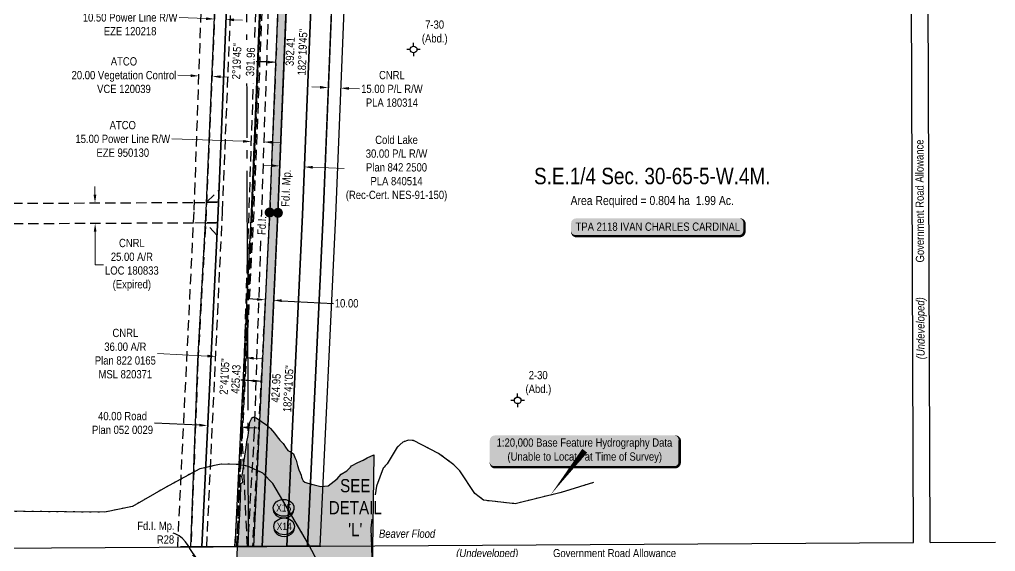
# Model space of a CAD drawing. Extents: x 506429 to 517084, y 6049655 to 6059669.
# Drawn here: x 515898 to 517080, y 6055443 to 6056087 of the extents above; entities that cross this region are included whole.
import ezdxf
from ezdxf.enums import TextEntityAlignment as Align

# ---------------------------------------------------------------- set-up
doc = ezdxf.new("R2010")
doc.units = 0
doc.header["$LTSCALE"] = 5
doc.header["$PDSIZE"] = 0.5
for name, pattern in [('foc-ACCESSROAD', [3.75, 2.5, -1.25]), ('foc-FLOWLINE', [3.75, 2.5, -1.25]), ('foc-QUARTERLINE', [33, 25, -3, 2, -3]), ('foc-WHEELTRACKS', [2, 0.4, -1.6])]:
    doc.linetypes.add(name, pattern=pattern)
doc.layers.get('Defpoints').update_dxf_attribs({"color": 9})
for name, color, linetype in [('AS-WILDLIFE', 131, 'Continuous'), ('C-EZE', 13, 'foc-FLOWLINE'), ('C-SYMBOL', 7, 'Continuous'), ('DETAIL-T', 7, 'Continuous'), ('F-AR', 190, 'foc-ACCESSROAD'), ('F-EZE', 190, 'foc-FLOWLINE'), ('F-RW', 190, 'Continuous'), ('F-VCE', 190, 'foc-FLOWLINE'), ('F-WS-S', 190, 'Continuous'), ('L-BD', 7, 'Continuous'), ('L-BD1', 253, 'Continuous'), ('L-MON', 1, 'Continuous'), ('L-ROAD-T', 7, 'Continuous'), ('L-SEC', 7, 'Continuous'), ('L-SECQ', 8, 'foc-QUARTERLINE'), ('L-SYMBOL', 7, 'Continuous'), ('L-TITLEDB', 4, 'Continuous'), ('L-TITLEDB-T', 4, 'Continuous'), ('P-CROSSINGS', 250, 'Continuous'), ('P-PROPOSED', 10, 'Continuous'), ('P-PROPOSED-H', 21, 'Continuous'), ('P-TXT', 4, 'Continuous'), ('T-WATER', 160, 'Continuous'), ('T-WATER-H', 133, 'Continuous'), ('T-WATER-P3', 160, 'foc-WHEELTRACKS'), ('T-WATER-T', 170, 'Continuous')]:
    doc.layers.add(name, color=color, linetype=linetype)
for name, color, linetype, lineweight in [('F-AR-T', 190, 'Continuous', 9), ('F-EZE-T', 190, 'Continuous', 9), ('F-RW-T', 190, 'Continuous', 9), ('F-VCE-T', 190, 'Continuous', 9), ('T-TEXT', 48, 'Continuous', 18)]:
    doc.layers.add(name, color=color, linetype=linetype, lineweight=lineweight)
doc.styles.add('100L', font='ARIALN.TTF', dxfattribs={"height": 11})
doc.styles.add('175L', font='ARIALN.TTF', dxfattribs={"height": 20})
doc.styles.add('80', font='ARIALN.TTF', dxfattribs={"height": 10})
doc.styles.add('80CG', font='ARIALN.TTF', dxfattribs={"height": 10})
doc.styles.add('80L', font='ARIALN.TTF', dxfattribs={"height": 10})
doc.styles.add('80LS', font='ARIALNI.TTF', dxfattribs={"height": 10})
doc.styles.add('Crossing', font='ARIALN.TTF', dxfattribs={"height": 10})
doc.styles.add('foc-LtypeFont', font='ARIALN.TTF', dxfattribs={"height": 7.35})
doc.linetypes.add('foc-TOPO-flowdirection-NOLINE', pattern='A,0,[">",foc-LtypeFont,S=0.3,R=0,X=0,Y=-0.945],-20,[">",foc-LtypeFont,S=0.3,R=0,X=0,Y=-0.945],0', length=20)
doc.dimstyles.new('Compass 5 000', dxfattribs={"dimscale": 5, "dimtxt": 9, "dimasz": 2, "dimexe": 0.2, "dimexo": 0.0625, "dimgap": 0.5, "dimtad": 0, "dimtih": 1, "dimtoh": 1, "dimzin": 0, "dimdsep": 46, "dimtxsty": '80CG', "dimcen": 0.1, "dimse1": 1, "dimse2": 1, "dimclrd": 256, "dimclrt": 256, "dimaunit": 1, "dimadec": 4, "dimazin": 0, "dimtfac": 0.06, "dimtofl": 0, "dimtmove": 0, "dimatfit": 1, "dimfxl": 0.2, "dimtolj": 1, "dimtzin": 0, "dimlwd": -1, "dimarcsym": 0})

# ---------------------------------------------------------------- blocks, each defined once
blk = doc.blocks.new('fdia')
at = {"color": 255, "const_width": 1}
blk.add_lwpolyline([(-0.5, 0, 1), (0.5, 0, 1)], format="xyb", close=True, dxfattribs=at)
blk = doc.blocks.new('Fdiaa')
blk.add_blockref('fdia', (0, 0))
blk = doc.blocks.new('fdib')
at = {"color": 1, "const_width": 1.6}
blk.add_lwpolyline([(-0.4, 0, 1), (0.4, 0, 1)], format="xyb", close=True, dxfattribs=at)
at = {"color": 1}
blk.add_circle((0, 0), 0.8, dxfattribs=at)
blk = doc.blocks.new('Fdibb')
blk.add_blockref('fdib', (0, 0))
blk = doc.blocks.new('fdicc')
for name in ['Fdibb', 'Fdiaa']:
    blk.add_blockref(name, (0, 0))
blk = doc.blocks.new('FDI')
blk.add_blockref('fdicc', (0, 0))
blk = doc.blocks.new('*U554')
h = blk.add_hatch(color=255)
edge = h.paths.add_edge_path()
edge.add_line((-99, -11.5), (99, -11.5))
edge.add_arc((99, -5.5), 6, 270, 360)
edge.add_line((105, -5.5), (105, 4))
edge.add_arc((99, 4), 6, 0, 90)
edge.add_line((99, 10), (-99, 10))
edge.add_arc((-99, 4), 6, 90, 180)
edge.add_line((-105, 4), (-105, -5.5))
edge.add_arc((-99, -5.5), 6, 180, 270)
at = {"color": 44, "flags": 128}
blk.add_lwpolyline([(-99, -11.5, 3, 3, 0), (99, -11.5, 3, 3, 0.414214), (105, -5.5, 3, 3, 0), (105, 4, 3, 0, 0.414214), (99, 10, 0, 0, 0), (-99, 10, 0, 0, 0.414214), (-105, 4, 0, 0, 0), (-105, -5.5, 0, 3, 0.414214)], format="xyseb", close=True, dxfattribs=at)
at = {"color": 44, "style": '80'}
blk.add_attdef('ENTER_TEXT_001', (-36, -5), '', height=10, dxfattribs=at)
blk = doc.blocks.new('*D782')
at = {"layer": 'Defpoints', "color": 0, "transparency": 16777216}
for p in [(516189.4, 6055397.9), (516219.1, 6055391.7), (516219.3, 6055396.1)]:
    blk.add_point(p, dxfattribs=at)
at = {"layer": 'F-RW-T', "transparency": 16777216}
for p, q in [((516179.2, 6055394), (516169.2, 6055394.6)), ((516229.1, 6055391.2), (516296.6, 6055387.3))]:
    blk.add_line(p, q, dxfattribs=at)
for points in [[(516179.3, 6055395.7), (516179.1, 6055392.4), (516189.2, 6055393.5)], [(516229.2, 6055392.8), (516229, 6055389.5), (516219.1, 6055391.7)]]:
    blk.add_solid(points, dxfattribs=at)
at = {"layer": 'F-RW-T', "transparency": 16777216, "insert": (516361.1, 6055387.3), "char_height": 10, "attachment_point": 5, "style": '80CG'}
blk.add_mtext('\\A1;Cold Lake\\P30.00 P/L R/W\\PPlan 842 2500\\PPLA 840514\\P(Rec. Cert. NES-91-150)', dxfattribs=at)
blk = doc.blocks.new('*D814')
at = {"layer": 'Defpoints', "color": 0, "transparency": 16777216}
for p in [(516276.9, 6056119.4), (516250, 6056072.4), (516274.9, 6056071.4)]:
    blk.add_point(p, dxfattribs=at)
at = {"layer": 'F-RW-T', "transparency": 16777216}
for p, q in [((516242, 6056120.8), (516232, 6056121.3)), ((516286.9, 6056119), (516304.7, 6056118.3))]:
    blk.add_line(p, q, dxfattribs=at)
for points in [[(516242, 6056122.5), (516241.9, 6056119.2), (516251.9, 6056120.4)], [(516287, 6056120.7), (516286.8, 6056117.4), (516276.9, 6056119.4)]]:
    blk.add_solid(points, dxfattribs=at)
at = {"layer": 'F-RW-T', "transparency": 16777216, "insert": (516344.2, 6056118.3), "char_height": 10, "attachment_point": 5, "style": '80CG'}
blk.add_mtext('\\A1;Cold Lake\\P25.00 P/L R/W\\PPLA 100689', dxfattribs=at)
blk = doc.blocks.new('*D815')
at = {"layer": 'Defpoints', "color": 0, "transparency": 16777216}
for p in [(516274.6, 6056063.5), (516289.6, 6056062.9), (516287.2, 6056003.7)]:
    blk.add_point(p, dxfattribs=at)
at = {"layer": 'F-RW-T', "transparency": 16777216}
for p, q in [((516262.2, 6056004.7), (516252.2, 6056005.2)), ((516297.2, 6056003.3), (516310.1, 6056002.8))]:
    blk.add_line(p, q, dxfattribs=at)
for points in [[(516262.3, 6056006.4), (516262.2, 6056003.1), (516272.2, 6056004.3)], [(516297.2, 6056005), (516297.1, 6056001.7), (516287.2, 6056003.7)]]:
    blk.add_solid(points, dxfattribs=at)
at = {"layer": 'F-RW-T', "transparency": 16777216, "insert": (516349.2, 6056002.8), "char_height": 10, "attachment_point": 5, "style": '80CG'}
blk.add_mtext('\\A1;CNRL\\P15.00 P/L R/W\\PPLA 180314', dxfattribs=at)
blk = doc.blocks.new('*D816')
at = {"layer": 'Defpoints', "color": 0, "transparency": 16777216}
for p in [(516215.6, 6055963.4), (516245.5, 6055962.2), (516243.3, 6055908.3)]:
    blk.add_point(p, dxfattribs=at)
at = {"layer": 'F-RW-T', "transparency": 16777216}
for p, q in [((516203.4, 6055909.9), (516193.4, 6055910.3)), ((516253.3, 6055907.9), (516291.6, 6055906.3))]:
    blk.add_line(p, q, dxfattribs=at)
for points in [[(516203.4, 6055911.6), (516203.3, 6055908.2), (516213.4, 6055909.5)], [(516253.4, 6055909.5), (516253.2, 6055906.2), (516243.3, 6055908.3)]]:
    blk.add_solid(points, dxfattribs=at)
at = {"layer": 'F-RW-T', "transparency": 16777216, "insert": (516354.8, 6055906.3), "char_height": 10, "attachment_point": 5, "style": '80CG'}
blk.add_mtext('\\A1;Cold Lake\\P30.00 P/L R/W\\PPlan 842 2500\\PPLA 840514\\P(Rec-Cert. NES-91-150)', dxfattribs=at)
blk = doc.blocks.new('*D817')
at = {"layer": 'Defpoints', "color": 0, "transparency": 16777216}
for p in [(516136.6, 6056140), (516150.4, 6056139.4), (516134.4, 6056087.4)]:
    blk.add_point(p, dxfattribs=at)
at = {"layer": 'F-EZE-T', "transparency": 16777216}
for p, q in [((516124.4, 6056087.9), (516091.5, 6056089.3)), ((516158.2, 6056086.4), (516168.2, 6056086))]:
    blk.add_line(p, q, dxfattribs=at)
for points in [[(516124.4, 6056089.5), (516124.3, 6056086.2), (516134.4, 6056087.4)], [(516158.2, 6056088.1), (516158.1, 6056084.7), (516148.2, 6056086.8)]]:
    blk.add_solid(points, dxfattribs=at)
at = {"layer": 'F-EZE-T', "transparency": 16777216, "insert": (516032.3, 6056089.3), "char_height": 10, "attachment_point": 5, "style": '80CG'}
blk.add_mtext('\\A1;ATCO\\P10.50 Power Line R/W\\PEZE 120218 ', dxfattribs=at)
blk = doc.blocks.new('*D818')
at = {"layer": 'Defpoints', "color": 0, "transparency": 16777216}
for p in [(516181.8, 6056018.6), (516196.8, 6056018.1), (516179.2, 6055939)]:
    blk.add_point(p, dxfattribs=at)
at = {"layer": 'F-EZE-T', "transparency": 16777216}
for p, q in [((516169.2, 6055939.3), (516082.6, 6055942.2)), ((516204.2, 6055938.2), (516214.2, 6055937.8))]:
    blk.add_line(p, q, dxfattribs=at)
for points in [[(516169.2, 6055941), (516169.1, 6055937.7), (516179.2, 6055939)], [(516204.2, 6055939.8), (516204.1, 6055936.5), (516194.2, 6055938.5)]]:
    blk.add_solid(points, dxfattribs=at)
at = {"layer": 'F-EZE-T', "transparency": 16777216, "insert": (516023.4, 6055942.2), "char_height": 10, "attachment_point": 5, "style": '80CG'}
blk.add_mtext('\\A1;ATCO\\P15.00 Power Line R/W\\PEZE 950130', dxfattribs=at)
blk = doc.blocks.new('*D819')
at = {"layer": 'Defpoints', "color": 0, "transparency": 16777216}
for p in [(515974.3, 6055864.7), (515974.5, 6055839.7), (515989.9, 6055839.8)]:
    blk.add_point(p, dxfattribs=at)
at = {"layer": 'F-AR-T', "transparency": 16777216}
for p, q in [((515989.7, 6055874.7), (515989.7, 6055884.7)), ((515989.9, 6055829.8), (515990.1, 6055789.7)), ((515990.1, 6055789.7), (516000.1, 6055789.7))]:
    blk.add_line(p, q, dxfattribs=at)
for points in [[(515991.4, 6055874.7), (515988, 6055874.7), (515989.8, 6055864.7)], [(515991.6, 6055829.8), (515988.3, 6055829.7), (515989.9, 6055839.8)]]:
    blk.add_solid(points, dxfattribs=at)
at = {"layer": 'F-AR-T', "transparency": 16777216, "insert": (516034.4, 6055789.7), "char_height": 10, "attachment_point": 5, "style": '80CG'}
blk.add_mtext('\\A1;CNRL\\P25.00 A/R\\PLOC 180833\\P(Expired)', dxfattribs=at)
blk = doc.blocks.new('*D821')
at = {"layer": 'Defpoints', "color": 0, "transparency": 16777216}
for p in [(516117.5, 6056074.5), (516133.8, 6056074), (516115.6, 6056018.5)]:
    blk.add_point(p, dxfattribs=at)
at = {"layer": 'F-VCE-T', "transparency": 16777216}
for p, q in [((516105.6, 6056018.8), (516090.1, 6056019.4)), ((516141.8, 6056017.6), (516151.8, 6056017.2))]:
    blk.add_line(p, q, dxfattribs=at)
for points in [[(516105.6, 6056020.5), (516105.5, 6056017.2), (516115.6, 6056018.5)], [(516141.9, 6056019.2), (516141.8, 6056015.9), (516131.8, 6056017.9)]]:
    blk.add_solid(points, dxfattribs=at)
at = {"layer": 'F-VCE-T', "transparency": 16777216, "insert": (516024.8, 6056019.4), "char_height": 10, "attachment_point": 5, "style": '80CG'}
blk.add_mtext('\\A1;ATCO\\P20.00 Vegetation Control\\PVCE 120039', dxfattribs=at)
blk = doc.blocks.new('Gabd')
for p, q in [((-0.81, 0), (-1.62, 0)), ((0, 0.81), (0, 1.62)), ((1.62, 0), (0.81, 0)), ((0, -0.81), (0, -1.62))]:
    blk.add_line(p, q)
blk.add_circle((0, 0), 0.8)
blk = doc.blocks.new('*D982')
at = {"layer": 'Defpoints', "color": 0, "transparency": 16777216}
for p in [(516135.5, 6055671.1), (516135.9, 6055678.8), (516171.4, 6055669.4)]:
    blk.add_point(p, dxfattribs=at)
at = {"layer": 'F-AR-T', "transparency": 16777216}
for p, q in [((516125.9, 6055679.3), (516065.3, 6055682.2)), ((516181.8, 6055676.7), (516191.8, 6055676.2))]:
    blk.add_line(p, q, dxfattribs=at)
for points in [[(516126, 6055681), (516125.8, 6055677.6), (516135.9, 6055678.8)], [(516181.9, 6055678.3), (516181.7, 6055675), (516171.8, 6055677.2)]]:
    blk.add_solid(points, dxfattribs=at)
at = {"layer": 'F-AR-T', "transparency": 16777216, "insert": (516026.5, 6055682.2), "char_height": 10, "attachment_point": 5, "style": '80CG'}
blk.add_mtext('\\A1;CNRL\\P36.00 A/R\\PPlan 822 0165\\PMSL 820371', dxfattribs=at)
blk = doc.blocks.new('*D983')
at = {"layer": 'Defpoints', "color": 0, "transparency": 16777216}
for p in [(516125.7, 6055588), (516126.1, 6055595.1), (516165.7, 6055586)]:
    blk.add_point(p, dxfattribs=at)
at = {"layer": 'L-TITLEDB-T', "transparency": 16777216}
for p, q in [((516116.1, 6055595.6), (516061.9, 6055598.2)), ((516176.1, 6055592.7), (516186.1, 6055592.2))]:
    blk.add_line(p, q, dxfattribs=at)
for points in [[(516116.2, 6055597.3), (516116, 6055593.9), (516126.1, 6055595.1)], [(516176.1, 6055594.3), (516176, 6055591), (516166.1, 6055593.2)]]:
    blk.add_solid(points, dxfattribs=at)
at = {"layer": 'L-TITLEDB-T', "transparency": 16777216, "insert": (516023.1, 6055598.2), "char_height": 10, "attachment_point": 5, "style": '80CG'}
blk.add_mtext('\\A1;40.00 Road\\PPlan 052 0029', dxfattribs=at)
blk = doc.blocks.new('*D1015')
at = {"layer": 'Defpoints', "color": 0, "transparency": 16777216}
for p in [(516195.8, 6055747.4), (516195.8, 6055747.4), (516205.8, 6055746.9)]:
    blk.add_point(p, dxfattribs=at)
at = {"layer": 'P-TXT', "transparency": 16777216}
for p, q in [((516185.8, 6055747.9), (516175.8, 6055748.4)), ((516215.7, 6055746.3), (516278.5, 6055743.1))]:
    blk.add_line(p, q, dxfattribs=at)
for points in [[(516185.9, 6055749.5), (516185.7, 6055746.2), (516195.8, 6055747.4)], [(516215.8, 6055748), (516215.7, 6055744.7), (516205.8, 6055746.9)]]:
    blk.add_solid(points, dxfattribs=at)
at = {"layer": 'P-TXT', "transparency": 16777216, "insert": (516294.4, 6055743.1), "char_height": 10, "attachment_point": 5, "style": '80CG'}
blk.add_mtext('\\A1;10.00', dxfattribs=at)
blk = doc.blocks.new('xing2')
h = blk.add_hatch(color=50)
h.dxf.hatch_style = 1
edge = h.paths.add_edge_path()
edge.add_ellipse((0, 0), major_axis=(-12.5, 0), ratio=0.816297, start_angle=0, end_angle=360)
h = blk.add_hatch(color=250)
h.dxf.hatch_style = 1
edge = h.paths.add_edge_path()
edge.add_ellipse((0, -2), major_axis=(-12.5, 0), ratio=0.816297, start_angle=0, end_angle=180)
edge.add_line((12.5, -2), (12.5, 0))
edge.add_ellipse((0, 0), major_axis=(-12.5, 0), ratio=0.816297, start_angle=0, end_angle=180, ccw=False)
edge.add_line((-12.5, 0), (-12.5, -2))
at = {"color": 250}
blk.add_ellipse((0, 0), major_axis=(-12.5, 0), ratio=0.816297, dxfattribs=at)
blk.add_ellipse((0, -2), major_axis=(-12.5, 0), ratio=0.816297, start_param=0, end_param=3.141593, dxfattribs=at)
at = {"color": 250, "style": 'Crossing'}
blk.add_attdef('CROSSING', text='', height=9, dxfattribs=at).set_placement((0.1, 0), align=Align.MIDDLE_CENTER)
at = {"color": 250, "style": 'Crossing', "flags": 1}
for tag, p in [('OWNER', (0.1, -12.5)), ('DESCRIPTION', (0.1, -25.8)), ('LOCATION', (0.1, -39.3)), ('DWG_REF', (0.1, -52.8))]:
    blk.add_attdef(tag, text='', height=9, dxfattribs=at).set_placement(p, align=Align.MIDDLE_CENTER)
blk = doc.blocks.new('*U1319')
h = blk.add_hatch(color=255)
edge = h.paths.add_edge_path()
edge.add_line((-109, -20), (109, -20))
edge.add_arc((109, -14), 6, 270, 360)
edge.add_line((115, -14), (115, 12.5))
edge.add_arc((109, 12.5), 6, 0, 90)
edge.add_line((109, 18.5), (-109, 18.5))
edge.add_arc((-109, 12.5), 6, 90, 180)
edge.add_line((-115, 12.5), (-115, -14))
edge.add_arc((-109, -14), 6, 180, 270)
at = {"color": 170, "flags": 128}
blk.add_lwpolyline([(-109, -20, 3, 3, 0), (109, -20, 3, 3, 0.414214), (115, -14, 3, 3, 0), (115, 12.5, 3, 0, 0.414214), (109, 18.5, 0, 0, 0), (-109, 18.5, 0, 0, 0.414214), (-115, 12.5, 0, 0, 0), (-115, -14, 0, 3, 0.414214)], format="xyseb", close=True, dxfattribs=at)
at = {"color": 170, "style": '80'}
blk.add_attdef('ENTER_TEXT_001', (-26.8, -4.9), '', height=10, dxfattribs=at)
blk = doc.blocks.new('*U1322')
at = {"layer": 'T-WATER-T', "flags": 128}
blk.add_lwpolyline([(-41.7, -53.8, 0, 7.5, 0), (0, 0, 2, 2, 0)], format="xyseb", dxfattribs=at)
at = {"layer": 'T-WATER-T'}
ref = blk.add_blockref('*U1319', (0, 0), dxfattribs=at)
ref.add_attrib('ENTER_TEXT_001', '1:20,000 Base Feature Hydrography Data', (-106.7, 4.9), dxfattribs={"layer": '0', "color": 170, "height": 10, "style": '80'})
ref.add_attrib('ENTER_TEXT_002', '(Unable to Locate at Time of Survey)', (-93.6, -12), dxfattribs={"layer": '0', "color": 170, "height": 10, "style": '80'})

msp = doc.modelspace()

# ---------------------------------------------------------------- hatches: boundary and pattern name
at = {"layer": 'P-PROPOSED-H'}
h = msp.add_hatch(color=256, dxfattribs=at)
h.dxf.hatch_style = 1
h.paths.add_polyline_path([(516182.252, 6055448.678), (516201.225, 6055853.12), (516217.141, 6056244.364), (516238.42, 6056767.951), (516237.375, 6056790.947), (516248.359, 6057053.584), (516249.444, 6057079.467), (516284.46, 6057915.954), (516311.424, 6058543.683), (516316.553, 6058663.387), (516316.553, 6058663.393), (516326.596, 6058663.387), (516321.414, 6058543.257), (516294.44, 6057915.519), (516259.439, 6057079.052), (516258.374, 6057053.616), (516247.385, 6056790.96), (516248.43, 6056767.964), (516227.136, 6056244.398), (516211.208, 6055852.696), (516192.268, 6055448.738)])
edge = h.paths.add_edge_path()
edge.add_line((516326.599, 6058663.444), (516326.596, 6058663.387))
at = {"layer": 'T-WATER-H'}
h = msp.add_hatch(color=256, dxfattribs=at)
h.dxf.hatch_style = 1
h.paths.add_polyline_path([(516323.808, 6055303.762), (516314.371, 6055302.992), (516303.843, 6055303.505), (516294.214, 6055306.905), (516279.641, 6055311.781), (516272.642, 6055315.695), (516267.7, 6055320.57), (516257.73, 6055329.911), (516250.348, 6055338.636), (516242.066, 6055348.26), (516238.343, 6055353.199), (516235.624, 6055354.009), (516232.413, 6055355.805), (516230.552, 6055356.254), (516228.176, 6055356.575), (516226.957, 6055358.564), (516225.16, 6055361.643), (516222.72, 6055364.145), (516220.858, 6055367.032), (516216.943, 6055370.881), (516212.512, 6055374.217), (516207.634, 6055378.323), (516202.242, 6055383.071), (516195.411, 6055386.831), (516189.697, 6055389.59), (516183.342, 6055392.605), (516177.372, 6055394.658), (516171.401, 6055397.994), (516167.294, 6055400.881), (516164.276, 6055404.474), (516162.927, 6055407.04), (516162.608, 6055409.67), (516162.863, 6055411.659), (516163.313, 6055413.648), (516163.505, 6055416.278), (516163.313, 6055417.69), (516162.35, 6055418.459), (516161.836, 6055419.807), (516162.17, 6055421.937), (516161.487, 6055432.567), (516162.13, 6055446.445), (516163.455, 6055458.945), (516165.495, 6055495.599), (516165.815, 6055507.439), (516166.262, 6055521.38), (516166.262, 6055523.672), (516166.324, 6055524.754), (516167.408, 6055525.646), (516168.555, 6055526.409), (516168.167, 6055529.641), (516167.339, 6055533.207), (516168.612, 6055538.999), (516170.523, 6055552.876), (516172.625, 6055568.65), (516173.708, 6055575.461), (516175.11, 6055583.099), (516177.393, 6055599.169), (516179.027, 6055603.229), (516180.302, 6055604.862), (516181.263, 6055605.439), (516182.489, 6055605.199), (516185.061, 6055604.334), (516191.335, 6055600.13), (516197.609, 6055595.614), (516202.141, 6055591.731), (516207.141, 6055585.846), (516210.409, 6055581.305), (516213.515, 6055577.566), (516217.363, 6055573.218), (516221.256, 6055567.933), (516222.463, 6055566.116), (516223.064, 6055565.059), (516223.978, 6055564.315), (516227.27, 6055563.042), (516229.914, 6055560.735), (516231.526, 6055556.604), (516233.425, 6055553.12), (516234.817, 6055546.853), (516236.662, 6055541.63), (516237.954, 6055537.697), (516239.491, 6055535.116), (516239.675, 6055532.596), (516240.475, 6055530.507), (516241.705, 6055528.355), (516243.981, 6055526.512), (516247.546, 6055525.16), (516255.173, 6055523.377), (516263.045, 6055521.288), (516272.234, 6055522.045), (516283.068, 6055530.666), (516287.782, 6055536.279), (516294.603, 6055540.289), (516298.916, 6055544.9), (516300.42, 6055546.503), (516307.945, 6055550.312), (516314.464, 6055553.32), (516319.379, 6055556.026), (516327.302, 6055559.635)])

# ---------------------------------------------------------------- linework, layer by layer
at = {"layer": 'C-EZE', "flags": 128}
msp.add_lwpolyline([(516161.398, 6055448.5), (516182.264, 6055853.993), (516198.176, 6056245.135), (516219.421, 6056767.905), (516218.376, 6056790.913), (516229.394, 6057054.38), (516230.48, 6057080.261), (516265.496, 6057916.759), (516292.46, 6058544.496), (516297.551, 6058663.297), (516316.553, 6058663.393), (516316.553, 6058663.387), (516311.424, 6058543.683), (516284.46, 6057915.954), (516249.444, 6057079.467), (516248.359, 6057053.584), (516237.375, 6056790.947), (516238.42, 6056767.951), (516217.141, 6056244.364), (516201.225, 6055853.12), (516180.41, 6055448.616)], close=True, dxfattribs=at)
at = {"layer": 'F-AR'}
for points in [[(516159.126, 6055448.487), (516125.05, 6055448.28), (516138.322, 6055730.786), (516144.134, 6055854.496), (516160.227, 6056249.646), (516160.294, 6056251.283), (516171.51, 6056526.501), (516181.407, 6056769.313), (516193.237, 6057052.022), (516216.003, 6057052.121), (516228.019, 6057052.174), (516229.239, 6057052.179), (516217.341, 6056767.829), (516196.227, 6056249.831), (516180.063, 6055852.92), (516174.243, 6055729.042), (516167.647, 6055588.854), (516161.064, 6055448.498), (516159.126, 6055448.487)], [(516139.136, 6055865.493), (516124.925, 6055865.693), (516139.744, 6055880.25), (516139.136, 6055865.493)], [(515754.579, 6055838.557), (515739.594, 6055838.481), (515739.467, 6055863.456), (516110.134, 6055865.345), (516124.368, 6055865.418), (516124.913, 6055865.421), (516139.136, 6055865.493), (516138.692, 6055854.732), (516138.001, 6055840.512), (516123.662, 6055840.438), (516123.227, 6055840.436), (516108.988, 6055840.363), (515754.579, 6055838.557)], [(516137.285, 6055825.753), (516123.653, 6055840.281), (516138.001, 6055840.512), (516137.285, 6055825.753)]]:
    msp.add_lwpolyline(points, close=True, dxfattribs=at)
at = {"layer": 'F-EZE'}
msp.add_lwpolyline([(516161.064, 6055448.498), (516159.126, 6055448.487), (516167.647, 6055588.854), (516171.454, 6055705.246), (516174.056, 6055783.851), (516189.468, 6056249.797), (516216.003, 6057052.121), (516251.105, 6057857.72), (516286.197, 6058663.239), (516294.519, 6058663.281), (516297.729, 6058663.297), (516301.2, 6058663.315), (516283.357, 6058253.742), (516282.702, 6058238.708), (516266.11, 6057857.805), (516251.669, 6057526.703), (516251.08, 6057511.548), (516231.018, 6057052.186), (516230.979, 6057051.281), (516204.464, 6056249.873), (516182.574, 6055588.168), (516175.155, 6055463.181), (516174.285, 6055448.579), (516161.064, 6055448.498)], close=True, dxfattribs=at)
msp.add_lwpolyline([(516248.283, 6056766.754), (516228.041, 6056269.949), (516227.842, 6056265.08), (516227.227, 6056249.988), (516211.006, 6055851.565), (516192.077, 6055448.687), (516174.285, 6055448.579), (516174.285, 6055448.579), (516167.651, 6055588.853), (516174.243, 6055729.033), (516180.063, 6055852.92), (516195.615, 6056234.78), (516196.228, 6056249.831), (516196.839, 6056264.823), (516197.647, 6056284.64), (516217.341, 6056767.829)], dxfattribs=at)
at = {"layer": 'F-RW'}
for points in [[(516287.553, 6057036.062), (516277.247, 6056789.78), (516278.284, 6056766.822), (516257.223, 6056250.141), (516240.947, 6055850.255), (516222.094, 6055448.869), (516192.077, 6055448.687), (516211.006, 6055851.565), (516227.227, 6056249.988), (516248.283, 6056766.754), (516247.247, 6056789.729), (516258.241, 6057052.306), (516259.297, 6057077.765), (516277.748, 6057517.183), (516278.534, 6057535.527), (516292.074, 6057857.951), (516294.432, 6057914.102), (516308.483, 6058239.935)], [(516363.608, 6058242.557), (516349.327, 6057911.764), (516347.08, 6057858.26), (516347.031, 6057857.073), (516334.527, 6057559.411), (516333.901, 6057544.497), (516314.198, 6057075.543), (516313.236, 6057052.546), (516302.204, 6056788.829), (516303.242, 6056765.872), (516282.225, 6056250.268), (516282.177, 6056249.101), (516265.898, 6055849.161), (516247.103, 6055449.02), (516222.094, 6055448.869), (516240.947, 6055850.255), (516257.223, 6056250.141), (516278.284, 6056766.822), (516277.247, 6056789.78), (516287.553, 6057036.062)], [(516176.41, 6056769.568), (516171.115, 6056642.055), (516171.118, 6056641.091), (516168.01, 6056565.738), (516167.185, 6056545.745), (516157.566, 6056312.54), (516155.59, 6056264.603), (516154.975, 6056249.618), (516138.692, 6055854.732), (516118.939, 6055448.243), (516107.565, 6055448.174), (516107.565, 6055448.174), (516105.833, 6055448.163), (516114.38, 6055672.97), (516124.472, 6055855.055), (516141.263, 6056249.546), (516141.908, 6056264.685), (516153.864, 6056545.566), (516154.715, 6056565.565), (516170.136, 6056927.804)], [(516318.24, 6056765.906), (516298.04, 6056270.314), (516297.924, 6056267.478), (516297.313, 6056252.489), (516297.226, 6056250.345), (516297.15, 6056248.491), (516280.869, 6055848.505), (516262.109, 6055449.112), (516262.109, 6055449.112), (516247.103, 6055449.02), (516265.898, 6055849.161), (516281.977, 6056244.18), (516282.019, 6056245.212), (516282.178, 6056249.101), (516282.225, 6056250.269), (516282.588, 6056259.166), (516283.039, 6056270.235), (516303.242, 6056765.872)]]:
    msp.add_lwpolyline(points, dxfattribs=at)
at = {"layer": 'F-VCE'}
msp.add_lwpolyline([(516170.136, 6056927.806), (516154.716, 6056565.565), (516153.865, 6056545.566), (516141.908, 6056264.685), (516141.263, 6056249.547), (516124.472, 6055855.055), (516114.38, 6055672.97), (516105.833, 6055448.163), (516105.833, 6055448.163), (516089.926, 6055448.066), (516109.749, 6055856.032), (516110.613, 6055876.962), (516123.618, 6056249.454), (516124.153, 6056264.787), (516127.186, 6056351.657), (516132.116, 6056471.436), (516134.262, 6056523.486), (516135.324, 6056531.136), (516137.294, 6056545.343), (516138.552, 6056554.409), (516139.004, 6056565.362), (516159.068, 6057051.871)], dxfattribs=at)
at = {"layer": 'L-SEC'}
for p, q in [((516980.761, 6055453.474), (516974.899, 6057056.825)), ((517000.861, 6055453.596), (516994.999, 6057056.898)), ((515370.759, 6055443.701), (516980.712, 6055453.473)), ((517000.861, 6055453.596), (517079.878, 6055454.075))]:
    msp.add_line(p, q, dxfattribs=at)
at = {"layer": 'L-SECQ'}
msp.add_line((516175.76, 6055448.587), (516170.025, 6057053.222), dxfattribs=at)
at = {"layer": 'L-TITLEDB'}
msp.add_lwpolyline([(516216.324, 6056768.002), (516197.474, 6056310.902), (516194.959, 6056249.824), (516178.627, 6055853.093), (516174.136, 6055760.509), (516171.454, 6055705.246), (516159.126, 6055448.487), (516125.05, 6055448.28), (516125.05, 6055448.28), (516118.939, 6055448.243), (516138.692, 6055854.732), (516154.975, 6056249.618), (516157.563, 6056312.54), (516171.118, 6056641.091), (516171.115, 6056642.055), (516176.404, 6056769.569)], dxfattribs=at)
at = {"layer": 'P-PROPOSED', "flags": 128}
msp.add_lwpolyline([(516182.252, 6055448.678), (516201.225, 6055853.12), (516217.141, 6056244.364), (516238.42, 6056767.951), (516237.375, 6056790.947), (516248.359, 6057053.584), (516249.444, 6057079.467), (516284.46, 6057915.954), (516311.424, 6058543.683), (516316.553, 6058663.387), (516316.553, 6058663.393), (516326.596, 6058663.387), (516321.414, 6058543.257), (516294.44, 6057915.519), (516259.439, 6057079.052), (516258.374, 6057053.616), (516247.385, 6056790.96), (516248.43, 6056767.964), (516227.136, 6056244.398), (516211.208, 6055852.696), (516192.268, 6055448.738)], close=True, dxfattribs=at)
at = {"layer": 'T-WATER', "flags": 128}
msp.add_lwpolyline([(516161.487, 6055432.567), (516162.13, 6055446.445), (516163.455, 6055458.945), (516165.495, 6055495.599), (516165.815, 6055507.439), (516166.262, 6055521.38), (516166.262, 6055523.672), (516166.324, 6055524.754), (516167.408, 6055525.646), (516168.555, 6055526.409), (516168.167, 6055529.641), (516167.339, 6055533.207), (516168.612, 6055538.999), (516170.523, 6055552.876), (516172.625, 6055568.65), (516173.708, 6055575.461), (516175.11, 6055583.099), (516177.393, 6055599.169), (516179.027, 6055603.229), (516180.302, 6055604.862), (516181.263, 6055605.439), (516182.489, 6055605.199), (516185.061, 6055604.334), (516191.335, 6055600.13), (516197.609, 6055595.614), (516202.141, 6055591.731), (516207.141, 6055585.846), (516210.409, 6055581.305), (516213.515, 6055577.566), (516217.363, 6055573.218), (516221.256, 6055567.933), (516222.463, 6055566.116), (516223.064, 6055565.059), (516223.978, 6055564.315), (516227.27, 6055563.042), (516229.914, 6055560.735), (516231.526, 6055556.604), (516233.425, 6055553.12), (516234.817, 6055546.853), (516236.662, 6055541.63), (516237.954, 6055537.697), (516239.491, 6055535.116), (516239.675, 6055532.596), (516240.475, 6055530.507), (516241.705, 6055528.355), (516243.981, 6055526.512), (516247.546, 6055525.16), (516255.173, 6055523.377), (516263.045, 6055521.288), (516272.234, 6055522.045), (516283.068, 6055530.666), (516287.782, 6055536.279), (516294.603, 6055540.289), (516298.916, 6055544.9), (516300.42, 6055546.503), (516307.945, 6055550.312), (516314.464, 6055553.32), (516319.379, 6055556.026), (516327.302, 6055559.635)], dxfattribs=at)
at = {"layer": 'T-WATER-H', "flags": 128}
msp.add_lwpolyline([(516327.302, 6055559.635), (516323.808, 6055303.762)], dxfattribs=at)
at = {"layer": 'T-WATER-P3', "flags": 128}
for points in [[(516132.291, 6055546.145), (516124.295, 6055544.433), (516116.712, 6055542.809), (516075.066, 6055520.09), (516035.146, 6055497.118), (516001.815, 6055490.136), (515755.579, 6055492.425), (515686.237, 6055505.746), (515672.55, 6055512.823), (515630.602, 6055562.554), (515603.373, 6055582.422), (515586.731, 6055590.687), (515538.906, 6055605.571), (515482.876, 6055614.878)], [(516132.291, 6055546.145), (516124.295, 6055544.433), (516116.712, 6055542.809), (516075.066, 6055520.09), (516035.146, 6055497.118), (516001.815, 6055490.136), (515755.579, 6055492.425), (515686.237, 6055505.746), (515672.55, 6055512.824), (515630.602, 6055562.554), (515603.373, 6055582.422), (515586.731, 6055590.687), (515538.906, 6055605.571), (515482.876, 6055614.878)], [(516593.239, 6055526.099), (516553.944, 6055513.959), (516498.441, 6055500.414), (516460.269, 6055504.603), (516449.405, 6055513.006), (516431.484, 6055540.091), (516424.194, 6055547.561), (516405.583, 6055561.383), (516375.254, 6055576.967), (516369.153, 6055577.332), (516362.609, 6055575.139), (516355.657, 6055568.86), (516343.46, 6055548.701), (516338.512, 6055543.488), (516330.411, 6055521.898), (516328.993, 6055511.346)], [(516593.239, 6055526.099), (516553.944, 6055513.959), (516498.441, 6055500.414), (516460.269, 6055504.602), (516449.404, 6055513.005), (516431.484, 6055540.091), (516424.194, 6055547.56), (516405.583, 6055561.383), (516375.254, 6055576.967), (516369.153, 6055577.331), (516362.609, 6055575.139), (516355.657, 6055568.86), (516343.46, 6055548.701), (516338.512, 6055543.488), (516330.411, 6055521.898), (516328.993, 6055511.346)], [(516325.032, 6055481.876), (516323.542, 6055470.789), (516324.897, 6055436.178), (516317.391, 6055411.035), (516308.076, 6055397.568), (516302.608, 6055392.853), (516291.523, 6055389.533), (516283.319, 6055392.905), (516277.613, 6055397.864), (516272.354, 6055405.381), (516248.379, 6055451.683), (516204.96, 6055525.034), (516192.98, 6055537.486), (516175.521, 6055545.734), (516163.283, 6055547.99), (516143.474, 6055548.54), (516140.288, 6055547.858), (516132.291, 6055546.145)], [(516325.032, 6055481.876), (516323.542, 6055470.789), (516324.897, 6055436.178), (516317.391, 6055411.035), (516308.077, 6055397.567), (516302.608, 6055392.853), (516291.523, 6055389.532), (516283.319, 6055392.905), (516277.613, 6055397.864), (516272.354, 6055405.381), (516248.379, 6055451.683), (516204.96, 6055525.034), (516192.98, 6055537.486), (516175.521, 6055545.734), (516163.283, 6055547.99), (516143.474, 6055548.54), (516140.288, 6055547.857), (516132.291, 6055546.145)]]:
    msp.add_lwpolyline(points, dxfattribs=at)
at = {"layer": 'T-WATER-P3', "linetype": 'foc-TOPO-flowdirection-NOLINE', "flags": 128}
for points in [[(516132.291, 6055546.145), (516124.295, 6055544.433), (516116.712, 6055542.809), (516075.066, 6055520.09), (516035.146, 6055497.118), (516001.815, 6055490.136), (515755.579, 6055492.425), (515686.237, 6055505.746), (515672.55, 6055512.823), (515630.602, 6055562.554), (515603.373, 6055582.422), (515586.731, 6055590.686), (515538.906, 6055605.57), (515482.876, 6055614.878)], [(516132.291, 6055546.145), (516124.295, 6055544.433), (516116.712, 6055542.809), (516075.066, 6055520.09), (516035.146, 6055497.118), (516001.815, 6055490.136), (515755.579, 6055492.425), (515686.237, 6055505.746), (515672.55, 6055512.823), (515630.602, 6055562.554), (515603.373, 6055582.422), (515586.731, 6055590.687), (515538.906, 6055605.571), (515482.876, 6055614.878)], [(516593.239, 6055526.099), (516553.944, 6055513.959), (516498.441, 6055500.414), (516460.269, 6055504.602), (516449.405, 6055513.005), (516431.484, 6055540.091), (516424.194, 6055547.56), (516405.583, 6055561.383), (516375.254, 6055576.967), (516369.153, 6055577.332), (516362.609, 6055575.139), (516355.657, 6055568.86), (516343.46, 6055548.701), (516338.512, 6055543.488), (516330.411, 6055521.898), (516328.993, 6055511.345)], [(516325.032, 6055481.876), (516323.542, 6055470.789), (516324.897, 6055436.178), (516317.391, 6055411.035), (516308.076, 6055397.567), (516302.608, 6055392.853), (516291.523, 6055389.532), (516283.319, 6055392.905), (516277.613, 6055397.864), (516272.354, 6055405.381), (516248.379, 6055451.683), (516204.96, 6055525.034), (516192.98, 6055537.486), (516175.521, 6055545.734), (516163.283, 6055547.99), (516143.474, 6055548.54), (516140.288, 6055547.857), (516132.291, 6055546.145)]]:
    msp.add_lwpolyline(points, dxfattribs=at)

# ---------------------------------------------------------------- block references
at = {"xscale": 0.99950511, "yscale": 0.99950511, "zscale": 0.99950511}
msp.add_blockref('*U1322', (516582.658, 6055564.619), dxfattribs=at)
at = {"layer": 'AS-WILDLIFE'}
ref = msp.add_blockref('*U554', (516671.043, 6055835.985), dxfattribs=dict(at, xscale=0.99950511, yscale=0.99950511, zscale=0.99950511))
ref.add_attrib('ENTER_TEXT_001', 'TPA 2118 IVAN CHARLES CARDINAL', (516571.546, 6055830.984), dxfattribs={"layer": '0', "color": 44, "height": 9.99505, "style": '80'})
at = {"layer": 'F-WS-S', "color": 3, "xscale": 4.997525550000021, "yscale": 4.997525550000021, "zscale": 4.997525550000021}
for p in [(516375.496, 6056050.371), (516501.444, 6055625.64)]:
    msp.add_blockref('Gabd', p, dxfattribs=at)
at = {"layer": 'L-MON', "xscale": 4.997525550000026, "yscale": 4.997525550000026, "zscale": 4.997525550000026}
msp.add_blockref('FDI', (516211.208, 6055852.696), dxfattribs=at)
at = {"layer": 'P-CROSSINGS', "xscale": 0.9990104649161125, "yscale": 0.9990104649161125, "zscale": 0.9990104649161125}
for p, values in [((516218.106, 6055495.464), {'CROSSING': 'X15'}), ((516218.748, 6055473.041), {'CROSSING': 'X14'})]:
    msp.add_blockref('xing2', p, dxfattribs=at).add_auto_attribs(values)

# ---------------------------------------------------------------- texts
at = {"layer": 'C-SYMBOL', "color": 3, "style": '175L'}
msp.add_text('S.E.1/4 Sec. 30-65-5-W.4M.', height=19.98021, dxfattribs=at).set_placement((516664.365, 6055881.32), align=Align.BOTTOM_CENTER)
at = {"layer": 'DETAIL-T', "color": 3, "insert": (516304.829, 6055495.684), "char_height": 15.9842, "width": 63.57316, "attachment_point": 5, "style": '80CG'}
msp.add_mtext("SEE\\PDETAIL\\P'L'", dxfattribs=at)
at = {"layer": 'F-AR-T', "char_height": 9.99505, "attachment_point": 1, "style": '80L'}
for s, insert in [('\\pi21.519;7-30\\P\\pi17.534;(Abd.)', (516367.922, 6056085.671)), ('\\pi21.417;2-30\\P\\pi17.534;(Abd.)', (516493.413, 6055661.208))]:
    msp.add_mtext_dynamic_manual_height_columns(s, width=64.86195, gutter_width=50, heights=[0], dxfattribs=dict(at, insert=insert))
at = {"layer": 'L-BD', "style": '80L'}
for s, rotation, p in [("182°19'45''", 87.6714, (516240.949, 6056047.433)), ('392.41', 87.6714, (516225.977, 6056048.042)), ("182°41'05''", 87.054, (516223.71, 6055639.684)), ('424.95', 87.054, (516208.745, 6055640.454))]:
    msp.add_text(s, height=9.9901, rotation=rotation, dxfattribs=at).set_placement(p, align=Align.MIDDLE)
at = {"layer": 'L-BD1', "style": '80L'}
for s, p in [("2°41'05''", (516146.517, 6055654.494)), ('425.43', (516160.159, 6055651.276))]:
    msp.add_text(s, height=9.9901, rotation=87.0542, dxfattribs=at).set_placement(p, align=Align.MIDDLE)
at = {"layer": 'L-MON', "char_height": 9.9901, "attachment_point": 1, "style": '80L'}
for s, insert, rotation in [('\\pi1.1046;Fd.I. Mp. ', (516215.07, 6055859.145), 87.597888), ('\\pi1.1046;Fd.I. Mp.\\P\\pi24.737;R28 ', (516039.793, 6055478.622), 0.292036)]:
    msp.add_mtext_dynamic_manual_height_columns(s, width=44.3292, gutter_width=50, heights=[0], dxfattribs=dict(at, insert=insert, rotation=rotation))
at = {"layer": 'L-ROAD-T', "style": '80L'}
msp.add_text('Government Road Allowance', height=9.99505, rotation=90.327208, dxfattribs=at).set_placement((516988.094, 6055867.055), align=Align.MIDDLE_CENTER)
msp.add_text('Government Road Allowance', height=9.99505, dxfattribs=at).set_placement((516618.727, 6055440.596), align=Align.MIDDLE_CENTER)
at = {"layer": 'L-SYMBOL', "color": 5, "style": '100L'}
msp.add_text('Area Required = 0.804 ha  1.99 Ac.', height=10.98912, dxfattribs=at).set_placement((516664.365, 6055858.842), align=Align.BOTTOM_CENTER)
at = {"layer": 'T-TEXT', "style": '80LS'}
msp.add_text('(Undeveloped)', height=9.99505, rotation=90.327208, dxfattribs=at).set_placement((516988.974, 6055712.947), align=Align.MIDDLE_CENTER)
msp.add_text('(Undeveloped)', height=9.99505, dxfattribs=at).set_placement((516464.615, 6055440.596), align=Align.MIDDLE_CENTER)
at = {"layer": 'T-TEXT', "insert": (516333.546, 6055469.205), "char_height": 9.9901, "attachment_point": 1, "style": '80L'}
msp.add_mtext_dynamic_manual_height_columns('{\\fArial Narrow|b0|i1|c0|p34;Beaver Flood}', width=85.95502, gutter_width=50, heights=[0], dxfattribs=at)

# ---------------------------------------------------------------- dimensions: what is measured, and where the dimension line sits
at = {"layer": 'F-AR-T'}
dim = msp.add_linear_dim(base=(515989.884, 6055839.756), p1=(515974.338, 6055864.653), p2=(515974.465, 6055839.678), angle=270.291984, text='CNRL\\P25.00 A/R\\PLOC 180833\\P(Expired)', dimstyle='Compass 5 000', dxfattribs=at)
dim.commit()
dim.dimension.update_dxf_attribs({"geometry": '*D819', "text_midpoint": (516034.439, 6055789.744), "dimtype": 161})
at = {"layer": 'F-AR-T', "color": 3}
dim = msp.add_linear_dim(base=(516135.882, 6055678.84), p1=(516171.439, 6055669.398), p2=(516135.518, 6055671.086), angle=177.310284, text='CNRL\\P36.00 A/R\\PPlan 822 0165\\PMSL 820371', dimstyle='Compass 5 000', dxfattribs=at)
dim.commit()
dim.dimension.update_dxf_attribs({"geometry": '*D982', "text_midpoint": (516026.506, 6055682.157), "dimtype": 161})
at = {"layer": 'F-RW-T'}
for base, p1, p2, angle, text, picture, middle in [((516276.899, 6056119.425), (516249.988, 6056072.368), (516274.942, 6056071.353), 357.669108, 'Cold Lake\\P25.00 P/L R/W\\PPLA 100689', '*D814', (516344.201, 6056118.295)), ((516287.187, 6056003.732), (516274.623, 6056063.505), (516289.595, 6056062.896), 357.669112, 'CNRL\\P15.00 P/L R/W\\PPLA 180314', '*D815', (516349.178, 6056002.799)), ((516243.309, 6055908.273), (516215.56, 6055963.423), (516245.504, 6055962.204), 357.669125, 'Cold Lake\\P30.00 P/L R/W\\PPlan 842 2500\\PPLA 840514\\P(Rec-Cert. NES-91-150)', '*D816', (516354.802, 6055906.309)), ((516219.087, 6055391.727), (516189.413, 6055397.851), (516219.341, 6055396.124), 356.698291, 'Cold Lake\\P30.00 P/L R/W\\PPlan 842 2500\\PPLA 840514\\P(Rec. Cert. NES-91-150)', '*D782', (516361.118, 6055387.254))]:
    dim = msp.add_linear_dim(base=base, p1=p1, p2=p2, angle=angle, text=text, dimstyle='Compass 5 000', dxfattribs=at)
    dim.commit()
    dim.dimension.update_dxf_attribs({"geometry": picture, "text_midpoint": middle, "dimtype": 161})
at = {"layer": 'L-TITLEDB-T', "color": 3}
dim = msp.add_linear_dim(base=(516126.076, 6055595.111), p1=(516165.73, 6055586.027), p2=(516125.729, 6055587.971), angle=177.217956, text='40.00 Road\\PPlan 052 0029', dimstyle='Compass 5 000', dxfattribs=at)
dim.commit()
dim.dimension.update_dxf_attribs({"geometry": '*D983', "text_midpoint": (516023.112, 6055598.232), "dimtype": 161})
at = {"layer": 'P-TXT'}
dim = msp.add_linear_dim(base=(516195.783, 6055747.37), p1=(516205.765, 6055746.922), p2=(516195.787, 6055747.436), angle=177.053583, text='10.00', dimstyle='Compass 5 000', dxfattribs=at)
dim.commit()
dim.dimension.update_dxf_attribs({"geometry": '*D1015', "text_midpoint": (516294.413, 6055743.114), "dimtype": 161})

# ---------------------------------------------------------------- leaders
at = {"layer": 'L-BD1', "path_type": 1}
msp.add_leader([(516190.7, 6055648.592), (516166.254, 6055650.181)], dimstyle='Compass 5 000', override={"dimgap": 0.5, "dimtad": 0}, dxfattribs=at)
at = {"layer": 'L-MON', "path_type": 1}
msp.add_leader([(516115.078, 6055431.277), (516086.815, 6055463.821), (516084.402, 6055464.625)], dimstyle='Compass 5 000', override={"dimgap": 0.5, "dimtad": 0}, dxfattribs=at)

# ---------------------------------------------------------------- next in the draw order: texts
at = {"layer": 'L-BD1', "insert": (516156.334, 6056036.483), "char_height": 9.9901, "width": 50.30875, "attachment_point": 2, "rotation": 87.6704, "style": '80L', "bg_fill": 3, "box_fill_scale": 1.1, "bg_fill_color": 256, "bg_fill_transparency": 0}
msp.add_mtext("2°19'45''\\P391.96 ", dxfattribs=at)
at = {"layer": 'L-MON', "insert": (516186.143, 6055825.115), "char_height": 9.9901, "attachment_point": 1, "rotation": 87.597888, "style": '80L', "bg_fill": 3, "box_fill_scale": 1.1, "bg_fill_color": 256, "bg_fill_transparency": 0}
msp.add_mtext_dynamic_manual_height_columns('\\pi1.0826;Fd.I. ', width=22.04407, gutter_width=50, heights=[0], dxfattribs=at)

# ---------------------------------------------------------------- next in the draw order: block references
at = {"layer": 'L-MON', "xscale": 4.995052324580574, "yscale": 4.995052324580574, "zscale": 4.995052324580574}
msp.add_blockref('FDI', (516201.225, 6055853.12), dxfattribs=at)

# ---------------------------------------------------------------- next in the draw order: dimensions: what is measured, and where the dimension line sits
at = {"layer": 'F-EZE-T'}
for base, p1, p2, angle, text, picture, middle in [((516134.363, 6056087.427), (516150.413, 6056139.384), (516136.599, 6056139.972), 177.562657, 'ATCO\\P10.50 Power Line R/W\\PEZE 120218 ', '*D817', (516032.331, 6056089.253)), ((516179.188, 6055938.997), (516196.796, 6056018.08), (516181.82, 6056018.575), 178.105437, 'ATCO\\P15.00 Power Line R/W\\PEZE 950130', '*D818', (516023.45, 6055942.192))]:
    dim = msp.add_linear_dim(base=base, p1=p1, p2=p2, angle=angle, text=text, dimstyle='Compass 5 000', dxfattribs=at)
    dim.commit()
    dim.dimension.update_dxf_attribs({"geometry": picture, "text_midpoint": middle, "dimtype": 161})
at = {"layer": 'F-VCE-T'}
dim = msp.add_linear_dim(base=(516115.554, 6056018.493), p1=(516133.79, 6056073.981), p2=(516117.511, 6056074.549), angle=178.000536, text='ATCO\\P20.00 Vegetation Control\\PVCE 120039', dimstyle='Compass 5 000', dxfattribs=at)
dim.commit()
dim.dimension.update_dxf_attribs({"geometry": '*D821', "text_midpoint": (516024.838, 6056019.381), "dimtype": 161})

# ---------------------------------------------------------------- next in the draw order: leaders
at = {"layer": 'L-BD1', "path_type": 1}
msp.add_leader([(516208.619, 6056034.865), (516184.758, 6056035.885)], dimstyle='Compass 5 000', override={"dimgap": 0.5, "dimtad": 0}, dxfattribs=at)

doc.saveas('drawing.dxf')
